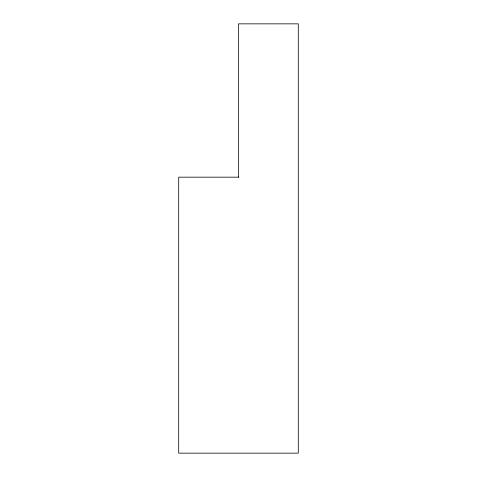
<?xml version="1.0" encoding="UTF-8"?>
<svg xmlns="http://www.w3.org/2000/svg" width="477" height="477" viewBox="0 0 477 477"><rect width="100%" height="100%" fill="white"/><g stroke="black" fill="none" stroke-linecap="round" stroke-linejoin="round"><path stroke-width="0.72" d="M238.911 177.17L178.708 177.17L178.702 453.15L298.292 453.15L298.298 23.85L238.5 23.85L238.5 177.17"/></g></svg>
